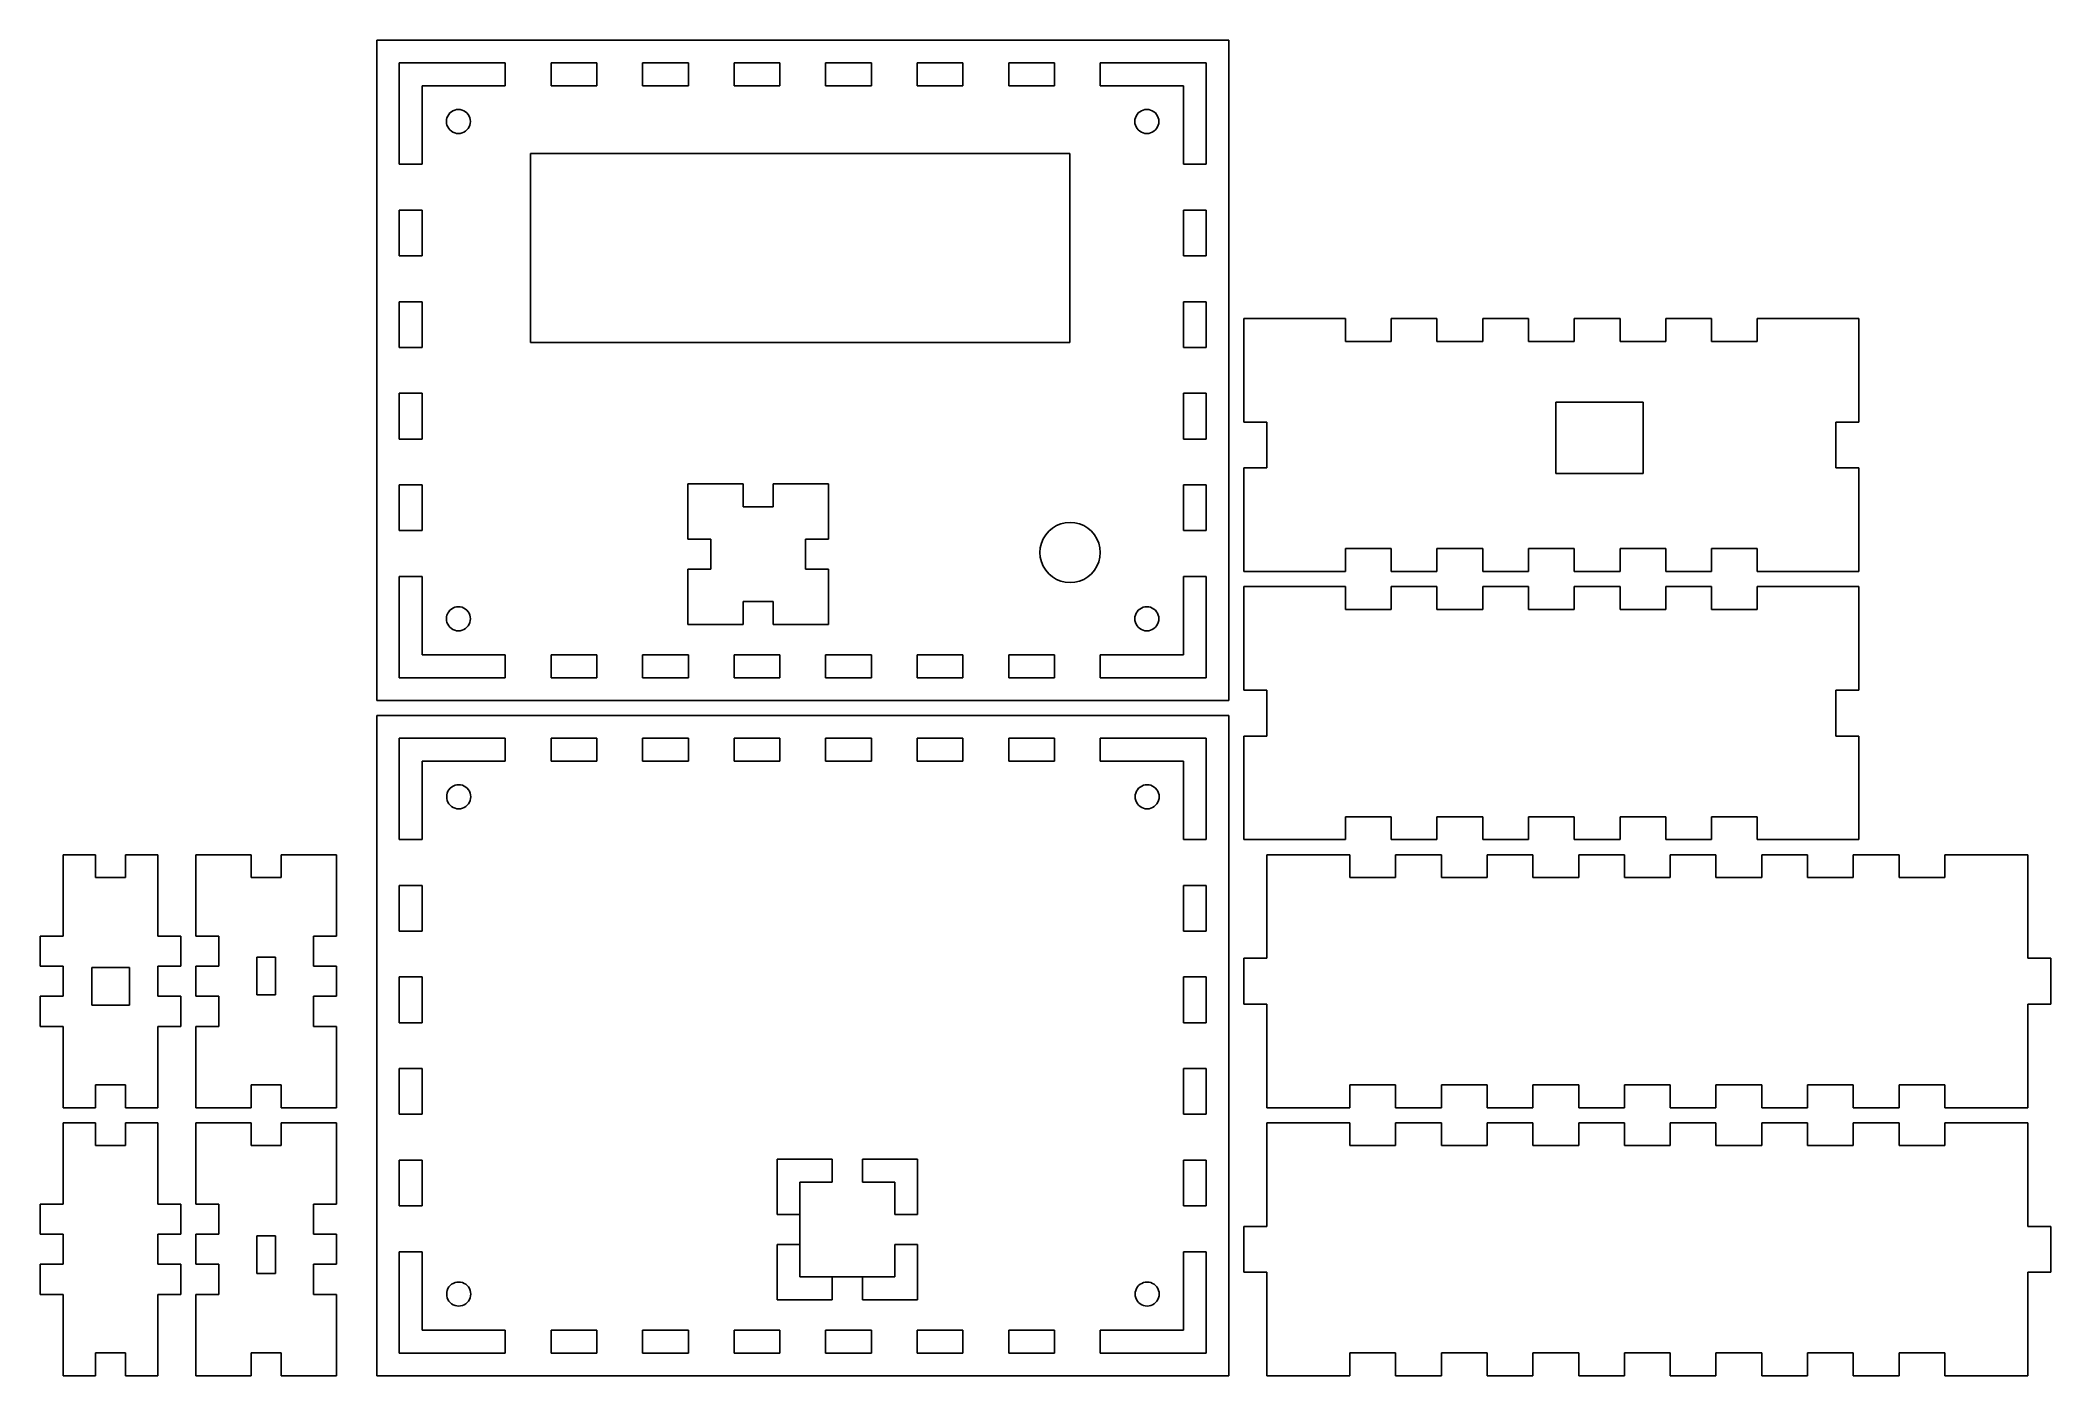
# Model space of a CAD drawing. Header units: metres. Extents: x -45 to 222, y 0 to 177.
import ezdxf

# ---------------------------------------------------------------- set-up
doc = ezdxf.new("R2010")
doc.units = ezdxf.units.M

msp = doc.modelspace()

# ---------------------------------------------------------------- linework, layer by layer
for p, q in [((113.18, 177.36), (0, 177.36)), ((0, 177.36), (0, 89.68)), ((113.18, 89.68), (113.18, 177.36)), ((3, 160.88), (3, 174.36)), ((3, 174.36), (17.07, 174.36)), ((17.07, 174.36), (17.07, 171.32)), ((23.15, 171.32), (23.15, 174.36)), ((23.15, 174.36), (29.23, 174.36)), ((29.23, 174.36), (29.23, 171.32)), ((35.31, 171.32), (35.31, 174.36)), ((35.31, 174.36), (41.39, 174.36)), ((41.39, 174.36), (41.39, 171.32)), ((47.47, 171.32), (47.47, 174.36)), ((47.47, 174.36), (53.55, 174.36)), ((53.55, 174.36), (53.55, 171.32)), ((59.63, 171.32), (59.63, 174.36)), ((59.63, 174.36), (65.71, 174.36)), ((65.71, 174.36), (65.71, 171.32)), ((71.79, 171.32), (71.79, 174.36)), ((71.79, 174.36), (77.87, 174.36)), ((77.87, 174.36), (77.87, 171.32)), ((83.95, 171.32), (83.95, 174.36)), ((83.95, 174.36), (90.03, 174.36)), ((90.03, 174.36), (90.03, 171.32)), ((96.11, 171.32), (96.11, 174.36)), ((96.11, 174.36), (110.18, 174.36)), ((110.18, 174.36), (110.18, 160.88)), ((17.07, 171.32), (6.03999, 171.32)), ((6.03999, 171.32), (6.03999, 160.88)), ((29.23, 171.32), (23.15, 171.32)), ((41.39, 171.32), (35.31, 171.32)), ((53.55, 171.32), (47.47, 171.32)), ((65.71, 171.32), (59.63, 171.32)), ((77.87, 171.32), (71.79, 171.32)), ((90.03, 171.32), (83.95, 171.32)), ((107.14, 171.32), (96.11, 171.32)), ((107.14, 160.88), (107.14, 171.32)), ((9.25, 166.57), (9.26968, 166.82)), ((9.26968, 166.32), (9.25, 166.57)), ((9.26968, 166.82), (9.32831, 167.064)), ((9.32831, 166.076), (9.26968, 166.32)), ((9.32831, 167.064), (9.42438, 167.296)), ((9.42438, 165.844), (9.32831, 166.076)), ((9.42438, 167.296), (9.55557, 167.51)), ((9.55557, 165.63), (9.42438, 165.844)), ((9.55557, 167.51), (9.71863, 167.701)), ((9.71863, 165.439), (9.55557, 165.63)), ((9.71863, 167.701), (9.90953, 167.864)), ((9.90953, 167.864), (10.1236, 167.996)), ((10.1236, 167.996), (10.3556, 168.092)), ((10.3556, 168.092), (10.5997, 168.15)), ((10.5997, 168.15), (10.85, 168.17)), ((10.85, 168.17), (11.1003, 168.15)), ((11.1003, 168.15), (11.3444, 168.092)), ((11.3444, 168.092), (11.5764, 167.996)), ((11.5764, 167.996), (11.7905, 167.864)), ((11.7905, 167.864), (11.9814, 167.701)), ((11.9814, 167.701), (12.1444, 167.51)), ((12.1444, 165.63), (11.9814, 165.439)), ((12.1444, 167.51), (12.2756, 167.296)), ((12.2756, 165.844), (12.1444, 165.63)), ((12.2756, 167.296), (12.3717, 167.064)), ((12.3717, 166.076), (12.2756, 165.844)), ((12.3717, 167.064), (12.4303, 166.82)), ((12.4303, 166.32), (12.3717, 166.076)), ((12.4303, 166.82), (12.45, 166.57)), ((12.45, 166.57), (12.4303, 166.32)), ((100.69, 166.57), (100.71, 166.82)), ((100.71, 166.32), (100.69, 166.57)), ((100.71, 166.82), (100.768, 167.064)), ((100.768, 166.076), (100.71, 166.32)), ((100.768, 167.064), (100.864, 167.296)), ((100.864, 165.844), (100.768, 166.076)), ((100.864, 167.296), (100.996, 167.51)), ((100.996, 165.63), (100.864, 165.844)), ((100.996, 167.51), (101.159, 167.701)), ((101.159, 165.439), (100.996, 165.63)), ((101.159, 167.701), (101.35, 167.864)), ((101.35, 167.864), (101.564, 167.996)), ((101.564, 167.996), (101.796, 168.092)), ((101.796, 168.092), (102.04, 168.15)), ((102.04, 168.15), (102.29, 168.17)), ((102.29, 168.17), (102.54, 168.15)), ((102.54, 168.15), (102.784, 168.092)), ((102.784, 168.092), (103.016, 167.996)), ((103.016, 167.996), (103.23, 167.864)), ((103.23, 167.864), (103.421, 167.701)), ((103.421, 167.701), (103.584, 167.51)), ((103.584, 165.63), (103.421, 165.439)), ((103.584, 167.51), (103.716, 167.296)), ((103.716, 165.844), (103.584, 165.63)), ((103.716, 167.296), (103.812, 167.064)), ((103.812, 166.076), (103.716, 165.844)), ((103.812, 167.064), (103.87, 166.82)), ((103.87, 166.32), (103.812, 166.076)), ((103.87, 166.82), (103.89, 166.57)), ((103.89, 166.57), (103.87, 166.32)), ((9.90953, 165.276), (9.71863, 165.439)), ((10.1236, 165.144), (9.90953, 165.276)), ((10.3556, 165.048), (10.1236, 165.144)), ((10.5997, 164.99), (10.3556, 165.048)), ((10.85, 164.97), (10.5997, 164.99)), ((11.1003, 164.99), (10.85, 164.97)), ((11.3444, 165.048), (11.1003, 164.99)), ((11.5764, 165.144), (11.3444, 165.048)), ((11.7905, 165.276), (11.5764, 165.144)), ((11.9814, 165.439), (11.7905, 165.276)), ((101.35, 165.276), (101.159, 165.439)), ((101.564, 165.144), (101.35, 165.276)), ((101.796, 165.048), (101.564, 165.144)), ((102.04, 164.99), (101.796, 165.048)), ((102.29, 164.97), (102.04, 164.99)), ((102.54, 164.99), (102.29, 164.97)), ((102.784, 165.048), (102.54, 164.99)), ((103.016, 165.144), (102.784, 165.048)), ((103.23, 165.276), (103.016, 165.144)), ((103.421, 165.439), (103.23, 165.276)), ((6.03999, 160.88), (3, 160.88)), ((20.44, 137.22), (20.44, 162.32)), ((20.44, 162.32), (92.04, 162.32)), ((92.04, 162.32), (92.04, 137.22)), ((110.18, 160.88), (107.14, 160.88)), ((3, 148.72), (3, 154.8)), ((3, 154.8), (6.03999, 154.8)), ((6.03999, 154.8), (6.03999, 148.72)), ((107.14, 148.72), (107.14, 154.8)), ((107.14, 154.8), (110.18, 154.8)), ((110.18, 154.8), (110.18, 148.72)), ((6.03999, 148.72), (3, 148.72)), ((110.18, 148.72), (107.14, 148.72)), ((3, 136.56), (3, 142.64)), ((3, 142.64), (6.03999, 142.64)), ((6.03999, 142.64), (6.03999, 136.56)), ((107.14, 136.56), (107.14, 142.64)), ((107.14, 142.64), (110.18, 142.64)), ((110.18, 142.64), (110.18, 136.56)), ((128.66, 140.4), (115.18, 140.4)), ((115.18, 140.4), (115.18, 126.64)), ((128.66, 137.36), (128.66, 140.4)), ((140.82, 140.4), (134.74, 140.4)), ((134.74, 140.4), (134.74, 137.36)), ((140.82, 137.36), (140.82, 140.4)), ((152.98, 140.4), (146.9, 140.4)), ((146.9, 140.4), (146.9, 137.36)), ((152.98, 137.36), (152.98, 140.4)), ((165.14, 140.4), (159.06, 140.4)), ((159.06, 140.4), (159.06, 137.36)), ((165.14, 137.36), (165.14, 140.4)), ((177.3, 140.4), (171.22, 140.4)), ((171.22, 140.4), (171.22, 137.36)), ((177.3, 137.36), (177.3, 140.4)), ((196.86, 140.4), (183.38, 140.4)), ((183.38, 140.4), (183.38, 137.36)), ((196.86, 126.64), (196.86, 140.4)), ((6.03999, 136.56), (3, 136.56)), ((92.04, 137.22), (20.44, 137.22)), ((110.18, 136.56), (107.14, 136.56)), ((134.74, 137.36), (128.66, 137.36)), ((146.9, 137.36), (140.82, 137.36)), ((159.06, 137.36), (152.98, 137.36)), ((171.22, 137.36), (165.14, 137.36)), ((183.38, 137.36), (177.3, 137.36)), ((3, 124.4), (3, 130.48)), ((3, 130.48), (6.03999, 130.48)), ((6.03999, 130.48), (6.03999, 124.4)), ((107.14, 124.4), (107.14, 130.48)), ((107.14, 130.48), (110.18, 130.48)), ((110.18, 130.48), (110.18, 124.4)), ((156.6, 119.8), (156.6, 129.3)), ((156.6, 129.3), (168.2, 129.3)), ((168.2, 129.3), (168.2, 119.8)), ((115.18, 126.64), (118.22, 126.64)), ((118.22, 126.64), (118.22, 120.56)), ((193.82, 120.56), (193.82, 126.64)), ((193.82, 126.64), (196.86, 126.64)), ((6.03999, 124.4), (3, 124.4)), ((110.18, 124.4), (107.14, 124.4)), ((118.22, 120.56), (115.18, 120.56)), ((115.18, 120.56), (115.18, 106.8)), ((196.86, 120.56), (193.82, 120.56)), ((196.86, 106.8), (196.86, 120.56)), ((3, 112.24), (3, 118.32)), ((3, 118.32), (6.03999, 118.32)), ((6.03999, 118.32), (6.03999, 112.24)), ((41.3325, 111.102), (41.3325, 118.442)), ((41.3325, 118.442), (48.6725, 118.442)), ((48.6725, 118.442), (48.6725, 115.402)), ((52.6725, 115.402), (52.6725, 118.442)), ((52.6725, 118.442), (60.0125, 118.442)), ((60.0125, 118.442), (60.0125, 111.102)), ((107.14, 112.24), (107.14, 118.32)), ((107.14, 118.32), (110.18, 118.32)), ((110.18, 118.32), (110.18, 112.24)), ((168.2, 119.8), (156.6, 119.8)), ((48.6725, 115.402), (52.6725, 115.402)), ((6.03999, 112.24), (3, 112.24)), ((89.2616, 112.158), (89.7388, 112.566)), ((89.7388, 112.566), (90.274, 112.894)), ((90.274, 112.894), (90.8539, 113.134)), ((90.8539, 113.134), (91.4642, 113.281)), ((91.4642, 113.281), (92.09, 113.33)), ((92.09, 113.33), (92.7157, 113.281)), ((92.7157, 113.281), (93.3261, 113.134)), ((93.3261, 113.134), (93.906, 112.894)), ((93.906, 112.894), (94.4411, 112.566)), ((94.4411, 112.566), (94.9184, 112.158)), ((110.18, 112.24), (107.14, 112.24)), ((44.3725, 111.102), (41.3325, 111.102)), ((44.3725, 107.102), (44.3725, 111.102)), ((60.0125, 111.102), (56.9725, 111.102)), ((56.9725, 111.102), (56.9725, 107.102)), ((88.09, 109.33), (88.1392, 109.956)), ((88.1392, 109.956), (88.2858, 110.566)), ((88.2858, 110.566), (88.526, 111.146)), ((88.526, 111.146), (88.8539, 111.681)), ((88.8539, 111.681), (89.2616, 112.158)), ((94.9184, 112.158), (95.3261, 111.681)), ((95.3261, 111.681), (95.654, 111.146)), ((95.654, 111.146), (95.8942, 110.566)), ((95.8942, 110.566), (96.0407, 109.956)), ((96.0407, 109.956), (96.09, 109.33)), ((128.66, 109.84), (134.74, 109.84)), ((128.66, 106.8), (128.66, 109.84)), ((134.74, 109.84), (134.74, 106.8)), ((140.82, 106.8), (140.82, 109.84)), ((140.82, 109.84), (146.9, 109.84)), ((146.9, 109.84), (146.9, 106.8)), ((152.98, 106.8), (152.98, 109.84)), ((152.98, 109.84), (159.06, 109.84)), ((159.06, 109.84), (159.06, 106.8)), ((165.14, 106.8), (165.14, 109.84)), ((165.14, 109.84), (171.22, 109.84)), ((171.22, 109.84), (171.22, 106.8)), ((177.3, 106.8), (177.3, 109.84)), ((177.3, 109.84), (183.38, 109.84)), ((183.38, 109.84), (183.38, 106.8)), ((41.3325, 99.7625), (41.3325, 107.102)), ((41.3325, 107.102), (44.3725, 107.102)), ((56.9725, 107.102), (60.0125, 107.102)), ((60.0125, 107.102), (60.0125, 99.7625)), ((88.1392, 108.704), (88.09, 109.33)), ((88.2858, 108.094), (88.1392, 108.704)), ((88.526, 107.514), (88.2858, 108.094)), ((88.8539, 106.979), (88.526, 107.514)), ((89.2616, 106.502), (88.8539, 106.979)), ((95.3261, 106.979), (94.9184, 106.502)), ((95.654, 107.514), (95.3261, 106.979)), ((95.8942, 108.094), (95.654, 107.514)), ((96.0407, 108.704), (95.8942, 108.094)), ((96.09, 109.33), (96.0407, 108.704)), ((3, 92.68), (3, 106.16)), ((3, 106.16), (6.03999, 106.16)), ((6.03999, 106.16), (6.03999, 95.72)), ((89.7388, 106.094), (89.2616, 106.502)), ((90.274, 105.766), (89.7388, 106.094)), ((90.8539, 105.526), (90.274, 105.766)), ((91.4642, 105.379), (90.8539, 105.526)), ((92.09, 105.33), (91.4642, 105.379)), ((92.7157, 105.379), (92.09, 105.33)), ((93.3261, 105.526), (92.7157, 105.379)), ((93.906, 105.766), (93.3261, 105.526)), ((94.4411, 106.094), (93.906, 105.766)), ((94.9184, 106.502), (94.4411, 106.094)), ((107.14, 95.72), (107.14, 106.16)), ((107.14, 106.16), (110.18, 106.16)), ((110.18, 106.16), (110.18, 92.68)), ((115.18, 106.8), (128.66, 106.8)), ((128.66, 104.8), (115.18, 104.8)), ((115.18, 104.8), (115.18, 91.04)), ((128.66, 101.76), (128.66, 104.8)), ((134.74, 106.8), (140.82, 106.8)), ((140.82, 104.8), (134.74, 104.8)), ((134.74, 104.8), (134.74, 101.76)), ((140.82, 101.76), (140.82, 104.8)), ((146.9, 106.8), (152.98, 106.8)), ((152.98, 104.8), (146.9, 104.8)), ((146.9, 104.8), (146.9, 101.76)), ((152.98, 101.76), (152.98, 104.8)), ((159.06, 106.8), (165.14, 106.8)), ((165.14, 104.8), (159.06, 104.8)), ((159.06, 104.8), (159.06, 101.76)), ((165.14, 101.76), (165.14, 104.8)), ((171.22, 106.8), (177.3, 106.8)), ((177.3, 104.8), (171.22, 104.8)), ((171.22, 104.8), (171.22, 101.76)), ((177.3, 101.76), (177.3, 104.8)), ((183.38, 106.8), (196.86, 106.8)), ((196.86, 104.8), (183.38, 104.8)), ((183.38, 104.8), (183.38, 101.76)), ((196.86, 91.04), (196.86, 104.8)), ((9.55557, 101.47), (9.71863, 101.661)), ((9.71863, 101.661), (9.90953, 101.824)), ((9.90953, 101.824), (10.1236, 101.956)), ((10.1236, 101.956), (10.3556, 102.052)), ((10.3556, 102.052), (10.5997, 102.11)), ((10.5997, 102.11), (10.85, 102.13)), ((10.85, 102.13), (11.1003, 102.11)), ((11.1003, 102.11), (11.3444, 102.052)), ((11.3444, 102.052), (11.5764, 101.956)), ((11.5764, 101.956), (11.7905, 101.824)), ((11.7905, 101.824), (11.9814, 101.661)), ((11.9814, 101.661), (12.1444, 101.47)), ((52.6725, 102.802), (48.6725, 102.802)), ((48.6725, 102.802), (48.6725, 99.7625)), ((52.6725, 99.7625), (52.6725, 102.802)), ((100.996, 101.47), (101.159, 101.661)), ((101.159, 101.661), (101.35, 101.824)), ((101.35, 101.824), (101.564, 101.956)), ((101.564, 101.956), (101.796, 102.052)), ((101.796, 102.052), (102.04, 102.11)), ((102.04, 102.11), (102.29, 102.13)), ((102.29, 102.13), (102.54, 102.11)), ((102.54, 102.11), (102.784, 102.052)), ((102.784, 102.052), (103.016, 101.956)), ((103.016, 101.956), (103.23, 101.824)), ((103.23, 101.824), (103.421, 101.661)), ((103.421, 101.661), (103.584, 101.47)), ((134.74, 101.76), (128.66, 101.76)), ((146.9, 101.76), (140.82, 101.76)), ((159.06, 101.76), (152.98, 101.76)), ((171.22, 101.76), (165.14, 101.76)), ((183.38, 101.76), (177.3, 101.76)), ((9.25, 100.53), (9.26968, 100.78)), ((9.26968, 100.28), (9.25, 100.53)), ((9.26968, 100.78), (9.32831, 101.024)), ((9.32831, 100.036), (9.26968, 100.28)), ((9.32831, 101.024), (9.42438, 101.256)), ((9.42438, 99.8036), (9.32831, 100.036)), ((9.42438, 101.256), (9.55557, 101.47)), ((9.55557, 99.5895), (9.42438, 99.8036)), ((9.71863, 99.3986), (9.55557, 99.5895)), ((9.90953, 99.2356), (9.71863, 99.3986)), ((10.1236, 99.1044), (9.90953, 99.2356)), ((10.3556, 99.0083), (10.1236, 99.1044)), ((10.5997, 98.9497), (10.3556, 99.0083)), ((10.85, 98.93), (10.5997, 98.9497)), ((11.1003, 98.9497), (10.85, 98.93)), ((11.3444, 99.0083), (11.1003, 98.9497)), ((11.5764, 99.1044), (11.3444, 99.0083)), ((11.7905, 99.2356), (11.5764, 99.1044)), ((11.9814, 99.3986), (11.7905, 99.2356)), ((12.1444, 99.5895), (11.9814, 99.3986)), ((12.1444, 101.47), (12.2756, 101.256)), ((12.2756, 99.8036), (12.1444, 99.5895)), ((12.2756, 101.256), (12.3717, 101.024)), ((12.3717, 100.036), (12.2756, 99.8036)), ((12.3717, 101.024), (12.4303, 100.78)), ((12.4303, 100.28), (12.3717, 100.036)), ((12.4303, 100.78), (12.45, 100.53)), ((12.45, 100.53), (12.4303, 100.28)), ((48.6725, 99.7625), (41.3325, 99.7625)), ((60.0125, 99.7625), (52.6725, 99.7625)), ((100.69, 100.53), (100.71, 100.78)), ((100.71, 100.28), (100.69, 100.53)), ((100.71, 100.78), (100.768, 101.024)), ((100.768, 100.036), (100.71, 100.28)), ((100.768, 101.024), (100.864, 101.256)), ((100.864, 99.8036), (100.768, 100.036)), ((100.864, 101.256), (100.996, 101.47)), ((100.996, 99.5895), (100.864, 99.8036)), ((101.159, 99.3986), (100.996, 99.5895)), ((101.35, 99.2356), (101.159, 99.3986)), ((101.564, 99.1044), (101.35, 99.2356)), ((101.796, 99.0083), (101.564, 99.1044)), ((102.04, 98.9497), (101.796, 99.0083)), ((102.29, 98.93), (102.04, 98.9497)), ((102.54, 98.9497), (102.29, 98.93)), ((102.784, 99.0083), (102.54, 98.9497)), ((103.016, 99.1044), (102.784, 99.0083)), ((103.23, 99.2356), (103.016, 99.1044)), ((103.421, 99.3986), (103.23, 99.2356)), ((103.584, 99.5895), (103.421, 99.3986)), ((103.584, 101.47), (103.716, 101.256)), ((103.716, 99.8036), (103.584, 99.5895)), ((103.716, 101.256), (103.812, 101.024)), ((103.812, 100.036), (103.716, 99.8036)), ((103.812, 101.024), (103.87, 100.78)), ((103.87, 100.28), (103.812, 100.036)), ((103.87, 100.78), (103.89, 100.53)), ((103.89, 100.53), (103.87, 100.28)), ((6.03999, 95.72), (17.07, 95.72)), ((17.07, 95.72), (17.07, 92.68)), ((23.15, 92.68), (23.15, 95.72)), ((23.15, 95.72), (29.23, 95.72)), ((29.23, 95.72), (29.23, 92.68)), ((35.31, 92.68), (35.31, 95.72)), ((35.31, 95.72), (41.39, 95.72)), ((41.39, 95.72), (41.39, 92.68)), ((47.47, 92.68), (47.47, 95.72)), ((47.47, 95.72), (53.55, 95.72)), ((53.55, 95.72), (53.55, 92.68)), ((59.63, 92.68), (59.63, 95.72)), ((59.63, 95.72), (65.71, 95.72)), ((65.71, 95.72), (65.71, 92.68)), ((71.79, 92.68), (71.79, 95.72)), ((71.79, 95.72), (77.87, 95.72)), ((77.87, 95.72), (77.87, 92.68)), ((83.95, 92.68), (83.95, 95.72)), ((83.95, 95.72), (90.03, 95.72)), ((90.03, 95.72), (90.03, 92.68)), ((96.11, 92.68), (96.11, 95.72)), ((96.11, 95.72), (107.14, 95.72)), ((17.07, 92.68), (3, 92.68)), ((29.23, 92.68), (23.15, 92.68)), ((41.39, 92.68), (35.31, 92.68)), ((53.55, 92.68), (47.47, 92.68)), ((65.71, 92.68), (59.63, 92.68)), ((77.87, 92.68), (71.79, 92.68)), ((90.03, 92.68), (83.95, 92.68)), ((110.18, 92.68), (96.11, 92.68)), ((115.18, 91.04), (118.22, 91.04)), ((118.22, 91.04), (118.22, 84.96)), ((193.82, 84.96), (193.82, 91.04)), ((193.82, 91.04), (196.86, 91.04)), ((0, 89.68), (113.18, 89.68)), ((113.18, 87.68), (0, 87.68)), ((0, 87.68), (0, 0)), ((113.18, 0), (113.18, 87.68)), ((3, 71.2), (3, 84.68)), ((3, 84.68), (17.07, 84.68)), ((17.07, 84.68), (17.07, 81.64)), ((23.15, 81.64), (23.15, 84.68)), ((23.15, 84.68), (29.23, 84.68)), ((29.23, 84.68), (29.23, 81.64)), ((35.31, 81.64), (35.31, 84.68)), ((35.31, 84.68), (41.39, 84.68)), ((41.39, 84.68), (41.39, 81.64)), ((47.47, 81.64), (47.47, 84.68)), ((47.47, 84.68), (53.55, 84.68)), ((53.55, 84.68), (53.55, 81.64)), ((59.63, 81.64), (59.63, 84.68)), ((59.63, 84.68), (65.71, 84.68)), ((65.71, 84.68), (65.71, 81.64)), ((71.79, 81.64), (71.79, 84.68)), ((71.79, 84.68), (77.87, 84.68)), ((77.87, 84.68), (77.87, 81.64)), ((83.95, 81.64), (83.95, 84.68)), ((83.95, 84.68), (90.03, 84.68)), ((90.03, 84.68), (90.03, 81.64)), ((96.11, 81.64), (96.11, 84.68)), ((96.11, 84.68), (110.18, 84.68)), ((110.18, 84.68), (110.18, 71.2)), ((118.22, 84.96), (115.18, 84.96)), ((115.18, 84.96), (115.18, 71.2)), ((196.86, 84.96), (193.82, 84.96)), ((196.86, 71.2), (196.86, 84.96)), ((17.07, 81.64), (6.03999, 81.64)), ((6.03999, 81.64), (6.03999, 71.2)), ((29.23, 81.64), (23.15, 81.64)), ((41.39, 81.64), (35.31, 81.64)), ((53.55, 81.64), (47.47, 81.64)), ((65.71, 81.64), (59.63, 81.64)), ((77.87, 81.64), (71.79, 81.64)), ((90.03, 81.64), (83.95, 81.64)), ((107.14, 81.64), (96.11, 81.64)), ((107.14, 71.2), (107.14, 81.64)), ((9.3683, 77.3844), (9.46439, 77.6164)), ((9.46439, 77.6164), (9.59557, 77.8304)), ((9.59557, 77.8304), (9.75862, 78.0214)), ((9.75862, 78.0214), (9.94954, 78.1844)), ((9.94954, 78.1844), (10.1636, 78.3156)), ((10.1636, 78.3156), (10.3956, 78.4117)), ((10.3956, 78.4117), (10.6397, 78.4703)), ((10.6397, 78.4703), (10.89, 78.49)), ((10.89, 78.49), (11.1403, 78.4703)), ((11.1403, 78.4703), (11.3844, 78.4117)), ((11.3844, 78.4117), (11.6164, 78.3156)), ((11.6164, 78.3156), (11.8304, 78.1844)), ((11.8304, 78.1844), (12.0214, 78.0214)), ((12.0214, 78.0214), (12.1844, 77.8304)), ((12.1844, 77.8304), (12.3156, 77.6164)), ((12.3156, 77.6164), (12.4117, 77.3844)), ((100.808, 77.3844), (100.904, 77.6164)), ((100.904, 77.6164), (101.036, 77.8304)), ((101.036, 77.8304), (101.199, 78.0214)), ((101.199, 78.0214), (101.39, 78.1844)), ((101.39, 78.1844), (101.604, 78.3156)), ((101.604, 78.3156), (101.836, 78.4117)), ((101.836, 78.4117), (102.08, 78.4703)), ((102.08, 78.4703), (102.33, 78.49)), ((102.33, 78.49), (102.58, 78.4703)), ((102.58, 78.4703), (102.824, 78.4117)), ((102.824, 78.4117), (103.056, 78.3156)), ((103.056, 78.3156), (103.27, 78.1844)), ((103.27, 78.1844), (103.461, 78.0214)), ((103.461, 78.0214), (103.624, 77.8304)), ((103.624, 77.8304), (103.756, 77.6164)), ((103.756, 77.6164), (103.852, 77.3844)), ((9.28999, 76.89), (9.30969, 77.1403)), ((9.30969, 76.6397), (9.28999, 76.89)), ((9.30969, 77.1403), (9.3683, 77.3844)), ((9.3683, 76.3956), (9.30969, 76.6397)), ((9.46439, 76.1636), (9.3683, 76.3956)), ((9.59557, 75.9495), (9.46439, 76.1636)), ((9.75862, 75.7586), (9.59557, 75.9495)), ((9.94954, 75.5956), (9.75862, 75.7586)), ((10.1636, 75.4644), (9.94954, 75.5956)), ((10.3956, 75.3683), (10.1636, 75.4644)), ((10.6397, 75.3097), (10.3956, 75.3683)), ((10.89, 75.29), (10.6397, 75.3097)), ((11.1403, 75.3097), (10.89, 75.29)), ((11.3844, 75.3683), (11.1403, 75.3097)), ((11.6164, 75.4644), (11.3844, 75.3683)), ((11.8304, 75.5956), (11.6164, 75.4644)), ((12.0214, 75.7586), (11.8304, 75.5956)), ((12.1844, 75.9495), (12.0214, 75.7586)), ((12.3156, 76.1636), (12.1844, 75.9495)), ((12.4117, 76.3956), (12.3156, 76.1636)), ((12.4117, 77.3844), (12.4703, 77.1403)), ((12.4703, 76.6397), (12.4117, 76.3956)), ((12.4703, 77.1403), (12.49, 76.89)), ((12.49, 76.89), (12.4703, 76.6397)), ((100.73, 76.89), (100.75, 77.1403)), ((100.75, 76.6397), (100.73, 76.89)), ((100.75, 77.1403), (100.808, 77.3844)), ((100.808, 76.3956), (100.75, 76.6397)), ((100.904, 76.1636), (100.808, 76.3956)), ((101.036, 75.9495), (100.904, 76.1636)), ((101.199, 75.7586), (101.036, 75.9495)), ((101.39, 75.5956), (101.199, 75.7586)), ((101.604, 75.4644), (101.39, 75.5956)), ((101.836, 75.3683), (101.604, 75.4644)), ((102.08, 75.3097), (101.836, 75.3683)), ((102.33, 75.29), (102.08, 75.3097)), ((102.58, 75.3097), (102.33, 75.29)), ((102.824, 75.3683), (102.58, 75.3097)), ((103.056, 75.4644), (102.824, 75.3683)), ((103.27, 75.5956), (103.056, 75.4644)), ((103.461, 75.7586), (103.27, 75.5956)), ((103.624, 75.9495), (103.461, 75.7586)), ((103.756, 76.1636), (103.624, 75.9495)), ((103.852, 76.3956), (103.756, 76.1636)), ((103.852, 77.3844), (103.91, 77.1403)), ((103.91, 76.6397), (103.852, 76.3956)), ((103.91, 77.1403), (103.93, 76.89)), ((103.93, 76.89), (103.91, 76.6397)), ((128.66, 74.24), (134.74, 74.24)), ((128.66, 71.2), (128.66, 74.24)), ((134.74, 74.24), (134.74, 71.2)), ((140.82, 71.2), (140.82, 74.24)), ((140.82, 74.24), (146.9, 74.24)), ((146.9, 74.24), (146.9, 71.2)), ((152.98, 71.2), (152.98, 74.24)), ((152.98, 74.24), (159.06, 74.24)), ((159.06, 74.24), (159.06, 71.2)), ((165.14, 71.2), (165.14, 74.24)), ((165.14, 74.24), (171.22, 74.24)), ((171.22, 74.24), (171.22, 71.2)), ((177.3, 71.2), (177.3, 74.24)), ((177.3, 74.24), (183.38, 74.24)), ((183.38, 74.24), (183.38, 71.2)), ((6.03999, 71.2), (3, 71.2)), ((110.18, 71.2), (107.14, 71.2)), ((115.18, 71.2), (128.66, 71.2)), ((134.74, 71.2), (140.82, 71.2)), ((146.9, 71.2), (152.98, 71.2)), ((159.06, 71.2), (165.14, 71.2)), ((171.22, 71.2), (177.3, 71.2)), ((183.38, 71.2), (196.86, 71.2)), ((-37.36, 69.2), (-41.66, 69.2)), ((-41.66, 69.2), (-41.66, 58.4)), ((-37.36, 66.16), (-37.36, 69.2)), ((-29.06, 69.2), (-33.36, 69.2)), ((-33.36, 69.2), (-33.36, 66.16)), ((-29.06, 58.4), (-29.06, 69.2)), ((-16.68, 69.2), (-24.02, 69.2)), ((-24.02, 69.2), (-24.02, 58.4)), ((-16.68, 66.16), (-16.68, 69.2)), ((-5.34001, 69.2), (-12.68, 69.2)), ((-12.68, 69.2), (-12.68, 66.16)), ((-5.34001, 58.4), (-5.34001, 69.2)), ((129.25, 69.2), (118.22, 69.2)), ((118.22, 69.2), (118.22, 55.44)), ((129.25, 66.16), (129.25, 69.2)), ((141.41, 69.2), (135.33, 69.2)), ((135.33, 69.2), (135.33, 66.16)), ((141.41, 66.16), (141.41, 69.2)), ((153.57, 69.2), (147.49, 69.2)), ((147.49, 69.2), (147.49, 66.16)), ((153.57, 66.16), (153.57, 69.2)), ((165.73, 69.2), (159.65, 69.2)), ((159.65, 69.2), (159.65, 66.16)), ((165.73, 66.16), (165.73, 69.2)), ((177.89, 69.2), (171.81, 69.2)), ((171.81, 69.2), (171.81, 66.16)), ((177.89, 66.16), (177.89, 69.2)), ((190.05, 69.2), (183.97, 69.2)), ((183.97, 69.2), (183.97, 66.16)), ((190.05, 66.16), (190.05, 69.2)), ((202.21, 69.2), (196.13, 69.2)), ((196.13, 69.2), (196.13, 66.16)), ((202.21, 66.16), (202.21, 69.2)), ((219.32, 69.2), (208.29, 69.2)), ((208.29, 69.2), (208.29, 66.16)), ((219.32, 55.44), (219.32, 69.2)), ((-33.36, 66.16), (-37.36, 66.16)), ((-12.68, 66.16), (-16.68, 66.16)), ((3, 59.04), (3, 65.12)), ((3, 65.12), (6.03999, 65.12)), ((6.03999, 65.12), (6.03999, 59.04)), ((107.14, 59.04), (107.14, 65.12)), ((107.14, 65.12), (110.18, 65.12)), ((110.18, 65.12), (110.18, 59.04)), ((135.33, 66.16), (129.25, 66.16)), ((147.49, 66.16), (141.41, 66.16)), ((159.65, 66.16), (153.57, 66.16)), ((171.81, 66.16), (165.73, 66.16)), ((183.97, 66.16), (177.89, 66.16)), ((196.13, 66.16), (190.05, 66.16)), ((208.29, 66.16), (202.21, 66.16)), ((6.03999, 59.04), (3, 59.04)), ((110.18, 59.04), (107.14, 59.04)), ((-41.66, 58.4), (-44.7, 58.4)), ((-44.7, 58.4), (-44.7, 54.4)), ((-26.02, 58.4), (-29.06, 58.4)), ((-26.02, 54.4), (-26.02, 58.4)), ((-24.02, 58.4), (-20.98, 58.4)), ((-20.98, 58.4), (-20.98, 54.4)), ((-8.38, 54.4), (-8.38, 58.4)), ((-8.38, 58.4), (-5.34001, 58.4)), ((-44.7, 54.4), (-41.66, 54.4)), ((-41.66, 54.4), (-41.66, 50.4)), ((-37.86, 49.2), (-37.86, 54.2)), ((-37.86, 54.2), (-32.86, 54.2)), ((-32.86, 54.2), (-32.86, 49.2)), ((-29.06, 50.4), (-29.06, 54.4)), ((-29.06, 54.4), (-26.02, 54.4)), ((-20.98, 54.4), (-24.02, 54.4)), ((-24.02, 54.4), (-24.02, 50.4)), ((-15.93, 50.6), (-15.93, 55.6)), ((-15.93, 55.6), (-13.43, 55.6)), ((-13.43, 55.6), (-13.43, 50.6)), ((-5.34001, 54.4), (-8.38, 54.4)), ((-5.34001, 50.4), (-5.34001, 54.4)), ((118.22, 55.44), (115.18, 55.44)), ((115.18, 55.44), (115.18, 49.36)), ((222.36, 55.44), (219.32, 55.44)), ((222.36, 49.36), (222.36, 55.44)), ((3, 46.88), (3, 52.96)), ((3, 52.96), (6.03999, 52.96)), ((6.03999, 52.96), (6.03999, 46.88)), ((107.14, 46.88), (107.14, 52.96)), ((107.14, 52.96), (110.18, 52.96)), ((110.18, 52.96), (110.18, 46.88)), ((-41.66, 50.4), (-44.7, 50.4)), ((-44.7, 50.4), (-44.7, 46.4)), ((-32.86, 49.2), (-37.86, 49.2)), ((-26.02, 50.4), (-29.06, 50.4)), ((-26.02, 46.4), (-26.02, 50.4)), ((-24.02, 50.4), (-20.98, 50.4)), ((-20.98, 50.4), (-20.98, 46.4)), ((-13.43, 50.6), (-15.93, 50.6)), ((-8.38, 46.4), (-8.38, 50.4)), ((-8.38, 50.4), (-5.34001, 50.4)), ((115.18, 49.36), (118.22, 49.36)), ((118.22, 49.36), (118.22, 35.6)), ((219.32, 35.6), (219.32, 49.36)), ((219.32, 49.36), (222.36, 49.36)), ((-44.7, 46.4), (-41.66, 46.4)), ((-41.66, 46.4), (-41.66, 35.6)), ((-29.06, 35.6), (-29.06, 46.4)), ((-29.06, 46.4), (-26.02, 46.4)), ((-20.98, 46.4), (-24.02, 46.4)), ((-24.02, 46.4), (-24.02, 35.6)), ((-5.34001, 46.4), (-8.38, 46.4)), ((-5.34001, 35.6), (-5.34001, 46.4)), ((6.03999, 46.88), (3, 46.88)), ((110.18, 46.88), (107.14, 46.88)), ((3, 34.72), (3, 40.8)), ((3, 40.8), (6.03999, 40.8)), ((6.03999, 40.8), (6.03999, 34.72)), ((107.14, 34.72), (107.14, 40.8)), ((107.14, 40.8), (110.18, 40.8)), ((110.18, 40.8), (110.18, 34.72)), ((-37.36, 38.64), (-33.36, 38.64)), ((-37.36, 35.6), (-37.36, 38.64)), ((-33.36, 38.64), (-33.36, 35.6)), ((-16.68, 38.64), (-12.68, 38.64)), ((-16.68, 35.6), (-16.68, 38.64)), ((-12.68, 38.64), (-12.68, 35.6)), ((129.25, 38.64), (135.33, 38.64)), ((129.25, 35.6), (129.25, 38.64)), ((135.33, 38.64), (135.33, 35.6)), ((141.41, 35.6), (141.41, 38.64)), ((141.41, 38.64), (147.49, 38.64)), ((147.49, 38.64), (147.49, 35.6)), ((153.57, 35.6), (153.57, 38.64)), ((153.57, 38.64), (159.65, 38.64)), ((159.65, 38.64), (159.65, 35.6)), ((165.73, 35.6), (165.73, 38.64)), ((165.73, 38.64), (171.81, 38.64)), ((171.81, 38.64), (171.81, 35.6)), ((177.89, 35.6), (177.89, 38.64)), ((177.89, 38.64), (183.97, 38.64)), ((183.97, 38.64), (183.97, 35.6)), ((190.05, 35.6), (190.05, 38.64)), ((190.05, 38.64), (196.13, 38.64)), ((196.13, 38.64), (196.13, 35.6)), ((202.21, 35.6), (202.21, 38.64)), ((202.21, 38.64), (208.29, 38.64)), ((208.29, 38.64), (208.29, 35.6)), ((-41.66, 35.6), (-37.36, 35.6)), ((-33.36, 35.6), (-29.06, 35.6)), ((-24.02, 35.6), (-16.68, 35.6)), ((-12.68, 35.6), (-5.34001, 35.6)), ((6.03999, 34.72), (3, 34.72)), ((110.18, 34.72), (107.14, 34.72)), ((118.22, 35.6), (129.25, 35.6)), ((135.33, 35.6), (141.41, 35.6)), ((147.49, 35.6), (153.57, 35.6)), ((159.65, 35.6), (165.73, 35.6)), ((171.81, 35.6), (177.89, 35.6)), ((183.97, 35.6), (190.05, 35.6)), ((196.13, 35.6), (202.21, 35.6)), ((208.29, 35.6), (219.32, 35.6)), ((-37.36, 33.6), (-41.66, 33.6)), ((-41.66, 33.6), (-41.66, 22.8)), ((-37.36, 30.56), (-37.36, 33.6)), ((-29.06, 33.6), (-33.36, 33.6)), ((-33.36, 33.6), (-33.36, 30.56)), ((-29.06, 22.8), (-29.06, 33.6)), ((-16.68, 33.6), (-24.02, 33.6)), ((-24.02, 33.6), (-24.02, 22.8)), ((-16.68, 30.56), (-16.68, 33.6)), ((-5.34001, 33.6), (-12.68, 33.6)), ((-12.68, 33.6), (-12.68, 30.56)), ((-5.34001, 22.8), (-5.34001, 33.6)), ((129.25, 33.6), (118.22, 33.6)), ((118.22, 33.6), (118.22, 19.84)), ((129.25, 30.56), (129.25, 33.6)), ((141.41, 33.6), (135.33, 33.6)), ((135.33, 33.6), (135.33, 30.56)), ((141.41, 30.56), (141.41, 33.6)), ((153.57, 33.6), (147.49, 33.6)), ((147.49, 33.6), (147.49, 30.56)), ((153.57, 30.56), (153.57, 33.6)), ((165.73, 33.6), (159.65, 33.6)), ((159.65, 33.6), (159.65, 30.56)), ((165.73, 30.56), (165.73, 33.6)), ((177.89, 33.6), (171.81, 33.6)), ((171.81, 33.6), (171.81, 30.56)), ((177.89, 30.56), (177.89, 33.6)), ((190.05, 33.6), (183.97, 33.6)), ((183.97, 33.6), (183.97, 30.56)), ((190.05, 30.56), (190.05, 33.6)), ((202.21, 33.6), (196.13, 33.6)), ((196.13, 33.6), (196.13, 30.56)), ((202.21, 30.56), (202.21, 33.6)), ((219.32, 33.6), (208.29, 33.6)), ((208.29, 33.6), (208.29, 30.56)), ((219.32, 19.84), (219.32, 33.6)), ((-33.36, 30.56), (-37.36, 30.56)), ((-12.68, 30.56), (-16.68, 30.56)), ((135.33, 30.56), (129.25, 30.56)), ((147.49, 30.56), (141.41, 30.56)), ((159.65, 30.56), (153.57, 30.56)), ((171.81, 30.56), (165.73, 30.56)), ((183.97, 30.56), (177.89, 30.56)), ((196.13, 30.56), (190.05, 30.56)), ((208.29, 30.56), (202.21, 30.56)), ((3, 22.56), (3, 28.64)), ((3, 28.64), (6.03999, 28.64)), ((6.03999, 28.64), (6.03999, 22.56)), ((53.1675, 21.4225), (53.1675, 28.7625)), ((53.1675, 28.7625), (60.5075, 28.7625)), ((60.5075, 28.7625), (60.5075, 25.7225)), ((64.5075, 25.7225), (64.5075, 28.7625)), ((64.5075, 28.7625), (71.8475, 28.7625)), ((71.8475, 28.7625), (71.8475, 21.4225)), ((107.14, 22.56), (107.14, 28.64)), ((107.14, 28.64), (110.18, 28.64)), ((110.18, 28.64), (110.18, 22.56)), ((60.5075, 25.7225), (56.2075, 25.7225)), ((56.2075, 25.7225), (56.2075, 13.1225)), ((68.8075, 25.7225), (64.5075, 25.7225)), ((68.8075, 21.4225), (68.8075, 25.7225)), ((-41.66, 22.8), (-44.7, 22.8)), ((-44.7, 22.8), (-44.7, 18.8)), ((-26.02, 22.8), (-29.06, 22.8)), ((-26.02, 18.8), (-26.02, 22.8)), ((-24.02, 22.8), (-20.98, 22.8)), ((-20.98, 22.8), (-20.98, 18.8)), ((-8.38, 18.8), (-8.38, 22.8)), ((-8.38, 22.8), (-5.34001, 22.8)), ((6.03999, 22.56), (3, 22.56)), ((56.2075, 21.4225), (53.1675, 21.4225)), ((56.2075, 17.4225), (56.2075, 21.4225)), ((71.8475, 21.4225), (68.8075, 21.4225)), ((110.18, 22.56), (107.14, 22.56)), ((-44.7, 18.8), (-41.66, 18.8)), ((-41.66, 18.8), (-41.66, 14.8)), ((-29.06, 14.8), (-29.06, 18.8)), ((-29.06, 18.8), (-26.02, 18.8)), ((-20.98, 18.8), (-24.02, 18.8)), ((-24.02, 18.8), (-24.02, 14.8)), ((-5.34001, 18.8), (-8.38, 18.8)), ((-5.34001, 14.8), (-5.34001, 18.8)), ((118.22, 19.84), (115.18, 19.84)), ((115.18, 19.84), (115.18, 13.76)), ((222.36, 19.84), (219.32, 19.84)), ((222.36, 13.76), (222.36, 19.84)), ((-15.93, 13.6), (-15.93, 18.6)), ((-15.93, 18.6), (-13.43, 18.6)), ((-13.43, 18.6), (-13.43, 13.6)), ((3, 3), (3, 16.48)), ((3, 16.48), (6.03999, 16.48)), ((6.03999, 16.48), (6.03999, 6.03999)), ((53.1675, 10.0825), (53.1675, 17.4225)), ((53.1675, 17.4225), (56.2075, 17.4225)), ((68.8075, 13.1225), (68.8075, 17.4225)), ((68.8075, 17.4225), (71.8475, 17.4225)), ((71.8475, 17.4225), (71.8475, 10.0825)), ((107.14, 6.03999), (107.14, 16.48)), ((107.14, 16.48), (110.18, 16.48)), ((110.18, 16.48), (110.18, 3)), ((-41.66, 14.8), (-44.7, 14.8)), ((-44.7, 14.8), (-44.7, 10.8)), ((-26.02, 14.8), (-29.06, 14.8)), ((-26.02, 10.8), (-26.02, 14.8)), ((-24.02, 14.8), (-20.98, 14.8)), ((-20.98, 14.8), (-20.98, 10.8)), ((-13.43, 13.6), (-15.93, 13.6)), ((-8.38, 10.8), (-8.38, 14.8)), ((-8.38, 14.8), (-5.34001, 14.8)), ((115.18, 13.76), (118.22, 13.76)), ((118.22, 13.76), (118.22, 0)), ((219.32, 0), (219.32, 13.76)), ((219.32, 13.76), (222.36, 13.76)), ((-44.7, 10.8), (-41.66, 10.8)), ((-41.66, 10.8), (-41.66, 0)), ((-29.06, 0), (-29.06, 10.8)), ((-29.06, 10.8), (-26.02, 10.8)), ((-20.98, 10.8), (-24.02, 10.8)), ((-24.02, 10.8), (-24.02, 0)), ((-5.34001, 10.8), (-8.38, 10.8)), ((-5.34001, 0), (-5.34001, 10.8)), ((9.28999, 10.85), (9.30969, 11.1003)), ((9.30969, 10.5997), (9.28999, 10.85)), ((9.30969, 11.1003), (9.3683, 11.3444)), ((9.3683, 11.3444), (9.46439, 11.5764)), ((9.46439, 11.5764), (9.59557, 11.7905)), ((9.59557, 11.7905), (9.75862, 11.9814)), ((9.75862, 11.9814), (9.94954, 12.1444)), ((9.94954, 12.1444), (10.1636, 12.2756)), ((10.1636, 12.2756), (10.3956, 12.3717)), ((10.3956, 12.3717), (10.6397, 12.4303)), ((10.6397, 12.4303), (10.89, 12.45)), ((10.89, 12.45), (11.1403, 12.4303)), ((11.1403, 12.4303), (11.3844, 12.3717)), ((11.3844, 12.3717), (11.6164, 12.2756)), ((11.6164, 12.2756), (11.8304, 12.1444)), ((11.8304, 12.1444), (12.0214, 11.9814)), ((12.0214, 11.9814), (12.1844, 11.7905)), ((12.1844, 11.7905), (12.3156, 11.5764)), ((12.3156, 11.5764), (12.4117, 11.3444)), ((12.4117, 11.3444), (12.4703, 11.1003)), ((12.4703, 11.1003), (12.49, 10.85)), ((12.49, 10.85), (12.4703, 10.5997)), ((56.2075, 13.1225), (68.8075, 13.1225)), ((64.5075, 13.1225), (60.5075, 13.1225)), ((60.5075, 13.1225), (60.5075, 10.0825)), ((64.5075, 10.0825), (64.5075, 13.1225)), ((100.73, 10.85), (100.75, 11.1003)), ((100.75, 10.5997), (100.73, 10.85)), ((100.75, 11.1003), (100.808, 11.3444)), ((100.808, 11.3444), (100.904, 11.5764)), ((100.904, 11.5764), (101.036, 11.7905)), ((101.036, 11.7905), (101.199, 11.9814)), ((101.199, 11.9814), (101.39, 12.1444)), ((101.39, 12.1444), (101.604, 12.2756)), ((101.604, 12.2756), (101.836, 12.3717)), ((101.836, 12.3717), (102.08, 12.4303)), ((102.08, 12.4303), (102.33, 12.45)), ((102.33, 12.45), (102.58, 12.4303)), ((102.58, 12.4303), (102.824, 12.3717)), ((102.824, 12.3717), (103.056, 12.2756)), ((103.056, 12.2756), (103.27, 12.1444)), ((103.27, 12.1444), (103.461, 11.9814)), ((103.461, 11.9814), (103.624, 11.7905)), ((103.624, 11.7905), (103.756, 11.5764)), ((103.756, 11.5764), (103.852, 11.3444)), ((103.852, 11.3444), (103.91, 11.1003)), ((103.91, 11.1003), (103.93, 10.85)), ((103.93, 10.85), (103.91, 10.5997)), ((9.3683, 10.3556), (9.30969, 10.5997)), ((9.46439, 10.1236), (9.3683, 10.3556)), ((9.59557, 9.90953), (9.46439, 10.1236)), ((9.75862, 9.71863), (9.59557, 9.90953)), ((9.94954, 9.55557), (9.75862, 9.71863)), ((10.1636, 9.42438), (9.94954, 9.55557)), ((10.3956, 9.32831), (10.1636, 9.42438)), ((10.6397, 9.26968), (10.3956, 9.32831)), ((10.89, 9.25), (10.6397, 9.26968)), ((11.1403, 9.26968), (10.89, 9.25)), ((11.3844, 9.32831), (11.1403, 9.26968)), ((11.6164, 9.42438), (11.3844, 9.32831)), ((11.8304, 9.55557), (11.6164, 9.42438)), ((12.0214, 9.71863), (11.8304, 9.55557)), ((12.1844, 9.90953), (12.0214, 9.71863)), ((12.3156, 10.1236), (12.1844, 9.90953)), ((12.4117, 10.3556), (12.3156, 10.1236)), ((12.4703, 10.5997), (12.4117, 10.3556)), ((60.5075, 10.0825), (53.1675, 10.0825)), ((71.8475, 10.0825), (64.5075, 10.0825)), ((100.808, 10.3556), (100.75, 10.5997)), ((100.904, 10.1236), (100.808, 10.3556)), ((101.036, 9.90953), (100.904, 10.1236)), ((101.199, 9.71863), (101.036, 9.90953)), ((101.39, 9.55557), (101.199, 9.71863)), ((101.604, 9.42438), (101.39, 9.55557)), ((101.836, 9.32831), (101.604, 9.42438)), ((102.08, 9.26968), (101.836, 9.32831)), ((102.33, 9.25), (102.08, 9.26968)), ((102.58, 9.26968), (102.33, 9.25)), ((102.824, 9.32831), (102.58, 9.26968)), ((103.056, 9.42438), (102.824, 9.32831)), ((103.27, 9.55557), (103.056, 9.42438)), ((103.461, 9.71863), (103.27, 9.55557)), ((103.624, 9.90953), (103.461, 9.71863)), ((103.756, 10.1236), (103.624, 9.90953)), ((103.852, 10.3556), (103.756, 10.1236)), ((103.91, 10.5997), (103.852, 10.3556)), ((6.03999, 6.03999), (17.07, 6.03999)), ((17.07, 6.03999), (17.07, 3)), ((23.15, 3), (23.15, 6.03999)), ((23.15, 6.03999), (29.23, 6.03999)), ((29.23, 6.03999), (29.23, 3)), ((35.31, 3), (35.31, 6.03999)), ((35.31, 6.03999), (41.39, 6.03999)), ((41.39, 6.03999), (41.39, 3)), ((47.47, 3), (47.47, 6.03999)), ((47.47, 6.03999), (53.55, 6.03999)), ((53.55, 6.03999), (53.55, 3)), ((59.63, 3), (59.63, 6.03999)), ((59.63, 6.03999), (65.71, 6.03999)), ((65.71, 6.03999), (65.71, 3)), ((71.79, 3), (71.79, 6.03999)), ((71.79, 6.03999), (77.87, 6.03999)), ((77.87, 6.03999), (77.87, 3)), ((83.95, 3), (83.95, 6.03999)), ((83.95, 6.03999), (90.03, 6.03999)), ((90.03, 6.03999), (90.03, 3)), ((96.11, 3), (96.11, 6.03999)), ((96.11, 6.03999), (107.14, 6.03999)), ((-37.36, 3.03999), (-33.36, 3.03999)), ((-37.36, 0), (-37.36, 3.03999)), ((-33.36, 3.03999), (-33.36, 0)), ((-16.68, 3.03999), (-12.68, 3.03999)), ((-16.68, 0), (-16.68, 3.03999)), ((-12.68, 3.03999), (-12.68, 0)), ((17.07, 3), (3, 3)), ((29.23, 3), (23.15, 3)), ((41.39, 3), (35.31, 3)), ((53.55, 3), (47.47, 3)), ((65.71, 3), (59.63, 3)), ((77.87, 3), (71.79, 3)), ((90.03, 3), (83.95, 3)), ((110.18, 3), (96.11, 3)), ((129.25, 3.03999), (135.33, 3.03999)), ((129.25, 0), (129.25, 3.03999)), ((135.33, 3.03999), (135.33, 0)), ((141.41, 0), (141.41, 3.03999)), ((141.41, 3.03999), (147.49, 3.03999)), ((147.49, 3.03999), (147.49, 0)), ((153.57, 0), (153.57, 3.03999)), ((153.57, 3.03999), (159.65, 3.03999)), ((159.65, 3.03999), (159.65, 0)), ((165.73, 0), (165.73, 3.03999)), ((165.73, 3.03999), (171.81, 3.03999)), ((171.81, 3.03999), (171.81, 0)), ((177.89, 0), (177.89, 3.03999)), ((177.89, 3.03999), (183.97, 3.03999)), ((183.97, 3.03999), (183.97, 0)), ((190.05, 0), (190.05, 3.03999)), ((190.05, 3.03999), (196.13, 3.03999)), ((196.13, 3.03999), (196.13, 0)), ((202.21, 0), (202.21, 3.03999)), ((202.21, 3.03999), (208.29, 3.03999)), ((208.29, 3.03999), (208.29, 0)), ((-41.66, 0), (-37.36, 0)), ((-33.36, 0), (-29.06, 0)), ((-24.02, 0), (-16.68, 0)), ((-12.68, 0), (-5.34001, 0)), ((0, 0), (113.18, 0)), ((118.22, 0), (129.25, 0)), ((135.33, 0), (141.41, 0)), ((147.49, 0), (153.57, 0)), ((159.65, 0), (165.73, 0)), ((171.81, 0), (177.89, 0)), ((183.97, 0), (190.05, 0)), ((196.13, 0), (202.21, 0)), ((208.29, 0), (219.32, 0))]:
    msp.add_line(p, q)

doc.saveas('drawing.dxf')
